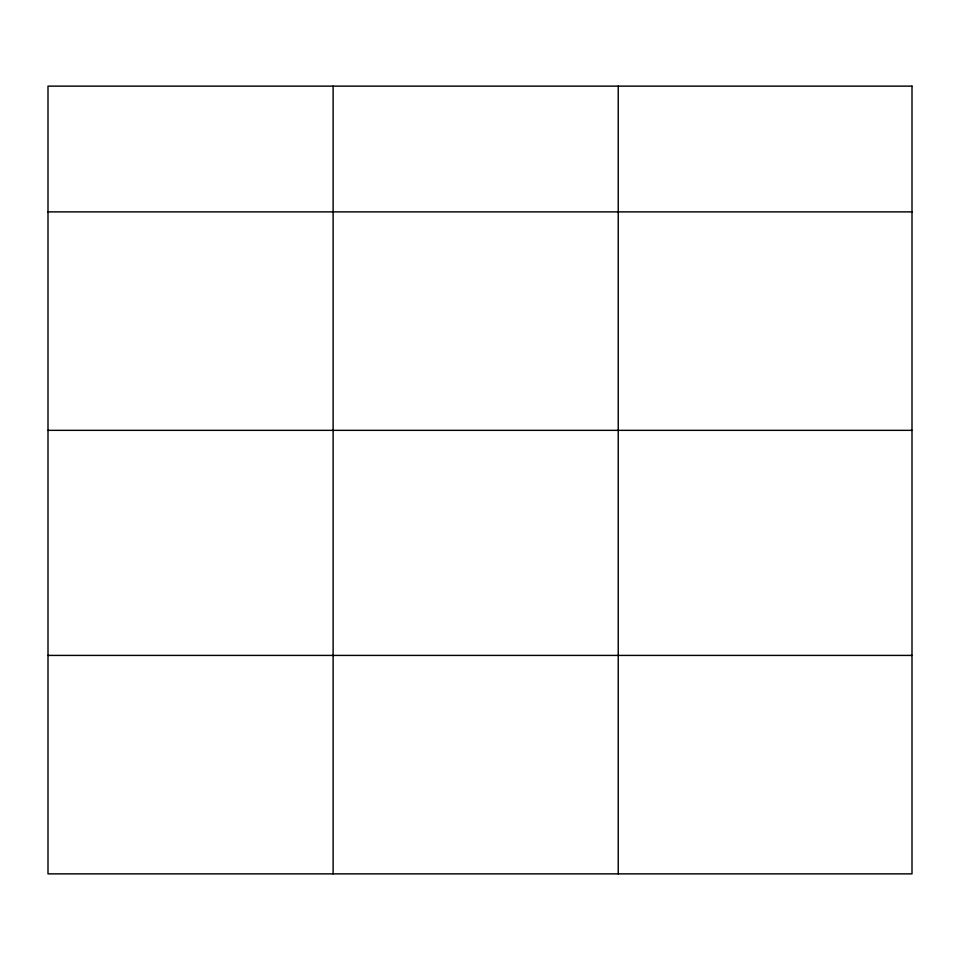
<?xml version="1.0" encoding="UTF-8"?>
<svg xmlns="http://www.w3.org/2000/svg" width="960" height="960" viewBox="0 0 960 960"><rect width="100%" height="100%" fill="white"/><g stroke="black" fill="none" stroke-linecap="round" stroke-linejoin="round"><path stroke-width="1.44" d="M48 211.884L912 211.884M48 430.344L912 430.344M48 655.416L912 655.416M618.24 86.136L618.24 873.864M333.12 86.136L333.12 873.864M912 86.136L48 86.136L48 873.864L912 873.864L912 86.136"/></g></svg>
